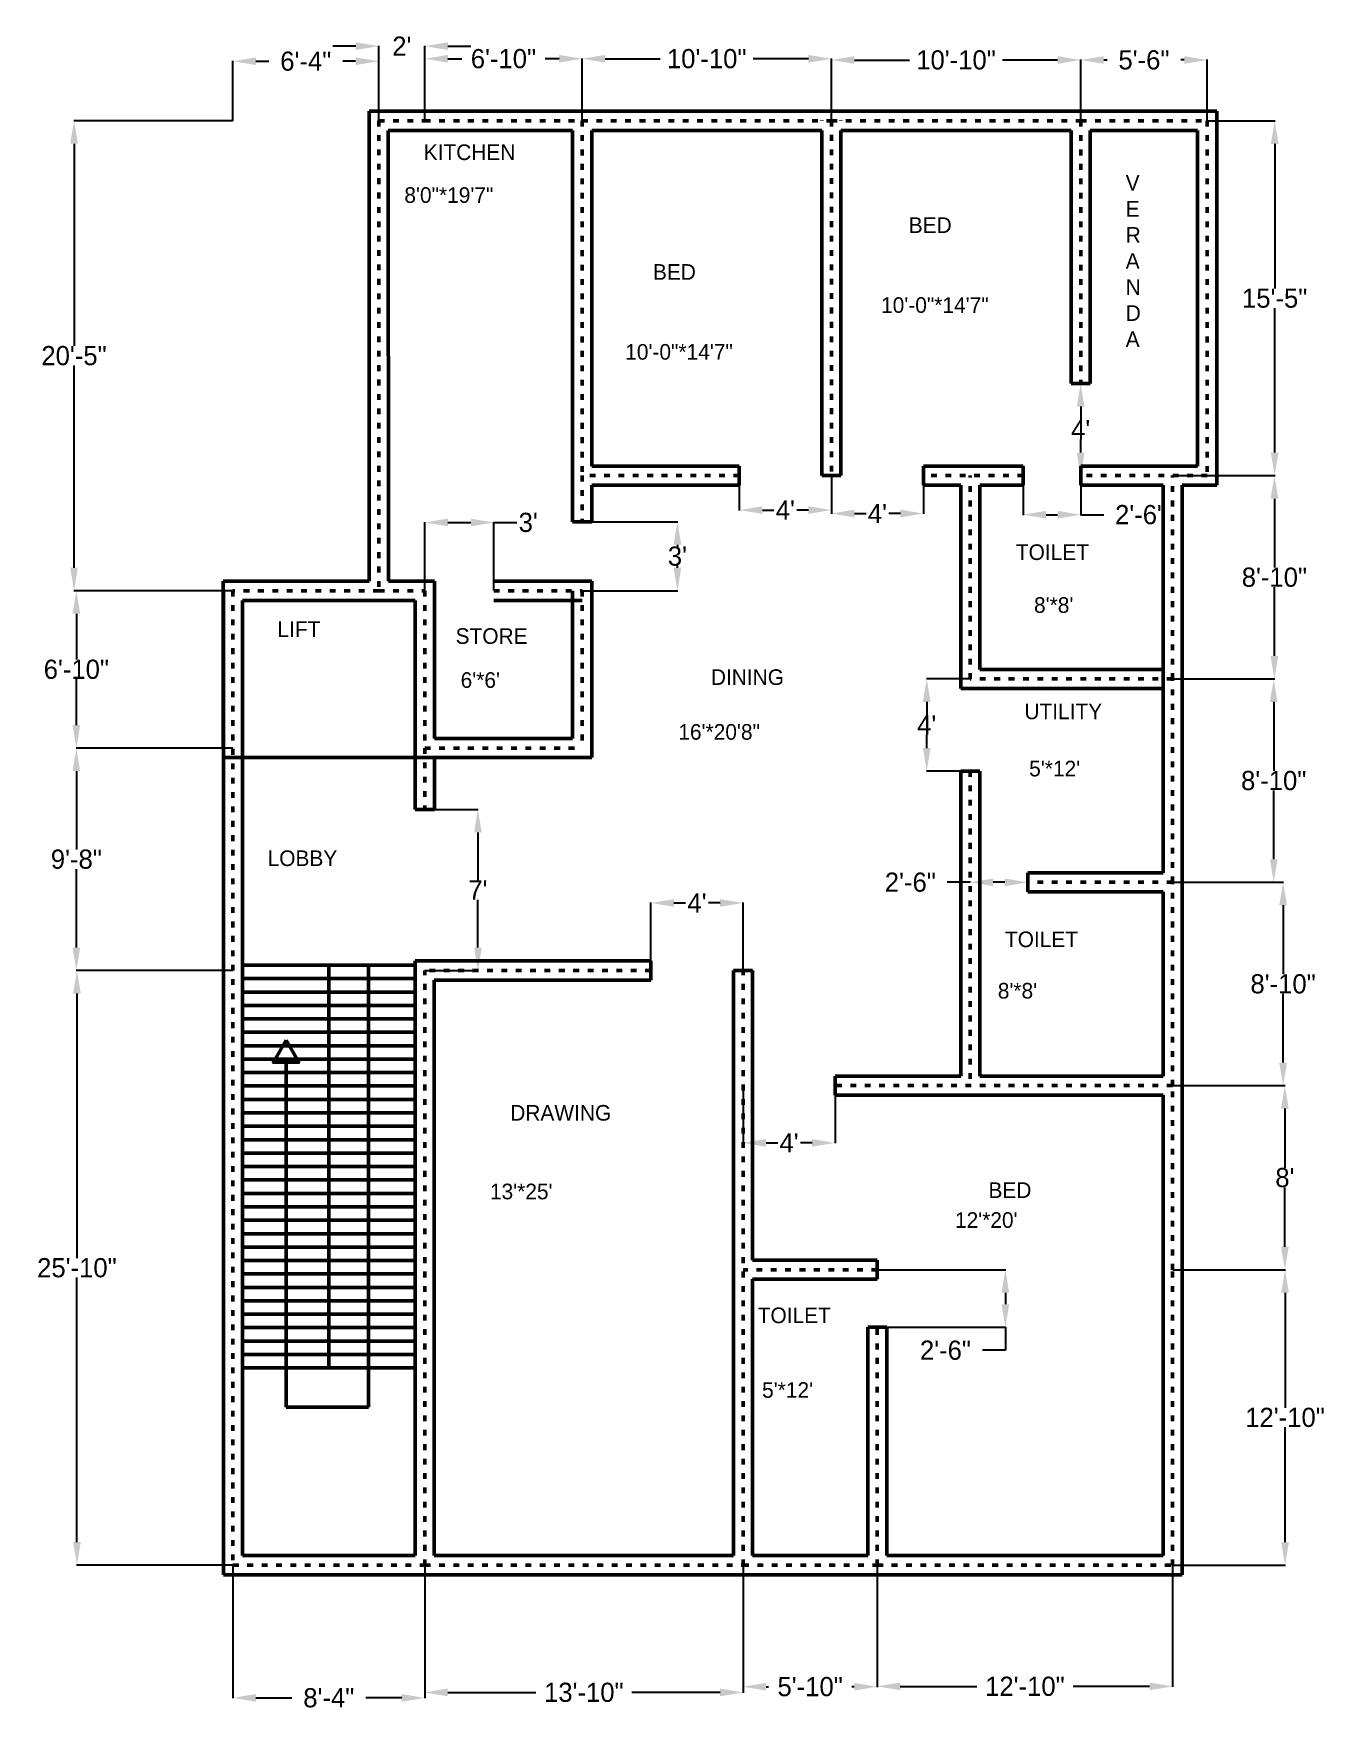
# Model space of a CAD drawing. Header units: inches. Extents: x 372 to 1047, y 53 to 928.
import ezdxf

# ---------------------------------------------------------------- set-up
doc = ezdxf.new("R2010")
doc.units = ezdxf.units.IN
doc.header["$LTSCALE"] = 0.5
doc.header["$MEASUREMENT"] = 0
doc.linetypes.add('ACAD_ISO03W100', pattern=[30, 12, -18])
doc.dimstyles.get("Standard").update_dxf_attribs({"dimtxt": 10, "dimasz": 12, "dimexe": 0.18, "dimexo": 0.0625, "dimgap": 0.09, "dimtad": 0, "dimtih": 1, "dimtoh": 1, "dimdec": 0, "dimzin": 0, "dimdsep": 46, "dimlunit": 3, "dimtxsty": 'Standard', "dimcen": 0.09, "dimadec": 0, "dimazin": 0, "dimtfac": 1, "dimtdec": 0, "dimtofl": 0, "dimtmove": 0, "dimatfit": 3, "dimfxl": 1, "dimtolj": 1, "dimtzin": 0, "dimarcsym": 0})

# ---------------------------------------------------------------- blocks, each defined once
blk = doc.blocks.new('*D26')
at = {"color": 0, "linetype": 'Continuous', "lineweight": -2, "ltscale": 0.5}
for p, q in [((475.62, 882.1), (475.62, 913.29)), ((487.62, 913.11), (494.37, 913.11)), ((539.62, 913.11), (532.88, 913.11)), ((551.62, 882.1), (551.62, 913.29))]:
    blk.add_line(p, q, dxfattribs=at)
at = {"color": 0, "linetype": 'Continuous', "lineweight": 50, "ltscale": 0.5}
for points in [[(487.62, 915.11), (487.62, 911.11), (475.62, 913.11)], [(539.62, 915.11), (539.62, 911.11), (551.62, 913.11)]]:
    blk.add_solid(points, dxfattribs=at)
at = {"layer": 'Defpoints', "color": 0, "linetype": 'Continuous', "lineweight": 50, "ltscale": 0.5}
for p in [(551.62, 913.11), (475.62, 882.04), (551.62, 882.04)]:
    blk.add_point(p, dxfattribs=at)
at = {"color": 0, "linetype": 'Continuous', "lineweight": 50, "ltscale": 0.5, "insert": (513.62, 913.11), "char_height": 10, "attachment_point": 5}
blk.add_mtext('\\A1;6\'-4"', dxfattribs=at)
blk = doc.blocks.new('*D28')
at = {"color": 0, "linetype": 'Continuous', "lineweight": -2, "ltscale": 0.5}
for p, q in [((539.69, 920.99), (527.69, 920.99)), ((551.69, 882.1), (551.69, 921.17)), ((575.69, 882.1), (575.69, 921.17)), ((587.69, 920.99), (599.69, 920.99))]:
    blk.add_line(p, q, dxfattribs=at)
at = {"color": 0, "linetype": 'Continuous', "lineweight": 50, "ltscale": 0.5}
for points in [[(539.69, 922.99), (539.69, 918.99), (551.69, 920.99)], [(587.69, 922.99), (587.69, 918.99), (575.69, 920.99)]]:
    blk.add_solid(points, dxfattribs=at)
at = {"layer": 'Defpoints', "color": 0, "linetype": 'Continuous', "lineweight": 50, "ltscale": 0.5}
for p in [(575.69, 920.99), (551.69, 882.04), (575.69, 882.04)]:
    blk.add_point(p, dxfattribs=at)
at = {"color": 0, "linetype": 'Continuous', "lineweight": 50, "ltscale": 0.5, "insert": (563.69, 920.99), "char_height": 10, "attachment_point": 5}
blk.add_mtext("\\A1;2'", dxfattribs=at)
blk = doc.blocks.new('*D29')
at = {"color": 0, "linetype": 'Continuous', "lineweight": -2, "ltscale": 0.5}
for p, q in [((575.69, 882.16), (575.69, 914.58)), ((587.69, 914.4), (594.93, 914.4)), ((645.69, 914.4), (638.44, 914.4)), ((657.69, 882.1), (657.69, 914.58))]:
    blk.add_line(p, q, dxfattribs=at)
at = {"color": 0, "linetype": 'Continuous', "lineweight": 50, "ltscale": 0.5}
for points in [[(587.69, 916.4), (587.69, 912.4), (575.69, 914.4)], [(645.69, 916.4), (645.69, 912.4), (657.69, 914.4)]]:
    blk.add_solid(points, dxfattribs=at)
at = {"layer": 'Defpoints', "color": 0, "linetype": 'Continuous', "lineweight": 50, "ltscale": 0.5}
for p in [(657.69, 914.4), (575.69, 882.1), (657.69, 882.04)]:
    blk.add_point(p, dxfattribs=at)
at = {"color": 0, "linetype": 'Continuous', "lineweight": 50, "ltscale": 0.5, "insert": (616.69, 914.4), "char_height": 10, "attachment_point": 5}
blk.add_mtext('\\A1;6\'-10"', dxfattribs=at)
blk = doc.blocks.new('*D30')
at = {"color": 0, "linetype": 'Continuous', "lineweight": -2, "ltscale": 0.5}
for p, q in [((657.69, 882.16), (657.69, 914.58)), ((669.69, 914.4), (698.43, 914.4)), ((775.69, 914.4), (746.94, 914.4)), ((787.69, 882.23), (787.69, 914.58))]:
    blk.add_line(p, q, dxfattribs=at)
at = {"color": 0, "linetype": 'Continuous', "lineweight": 50, "ltscale": 0.5}
for points in [[(669.69, 916.4), (669.69, 912.4), (657.69, 914.4)], [(775.69, 916.4), (775.69, 912.4), (787.69, 914.4)]]:
    blk.add_solid(points, dxfattribs=at)
at = {"layer": 'Defpoints', "color": 0, "linetype": 'Continuous', "lineweight": 50, "ltscale": 0.5}
for p in [(787.69, 914.4), (657.69, 882.1), (787.69, 882.16)]:
    blk.add_point(p, dxfattribs=at)
at = {"color": 0, "linetype": 'Continuous', "lineweight": 50, "ltscale": 0.5, "insert": (722.69, 914.4), "char_height": 10, "attachment_point": 5}
blk.add_mtext('\\A1;10\'-10"', dxfattribs=at)
blk = doc.blocks.new('*D31')
at = {"color": 0, "linetype": 'Continuous', "lineweight": -2, "ltscale": 0.5}
for p, q in [((787.69, 882.1), (787.69, 913.92)), ((799.69, 913.74), (828.43, 913.74)), ((905.69, 913.74), (876.94, 913.74)), ((917.69, 882.1), (917.69, 913.92))]:
    blk.add_line(p, q, dxfattribs=at)
at = {"color": 0, "linetype": 'Continuous', "lineweight": 50, "ltscale": 0.5}
for points in [[(799.69, 915.74), (799.69, 911.74), (787.69, 913.74)], [(905.69, 915.74), (905.69, 911.74), (917.69, 913.74)]]:
    blk.add_solid(points, dxfattribs=at)
at = {"layer": 'Defpoints', "color": 0, "linetype": 'Continuous', "lineweight": 50, "ltscale": 0.5}
for p in [(917.69, 913.74), (787.69, 882.04), (917.69, 882.04)]:
    blk.add_point(p, dxfattribs=at)
at = {"color": 0, "linetype": 'Continuous', "lineweight": 50, "ltscale": 0.5, "insert": (852.69, 913.74), "char_height": 10, "attachment_point": 5}
blk.add_mtext('\\A1;10\'-10"', dxfattribs=at)
blk = doc.blocks.new('*D34')
at = {"color": 0, "linetype": 'Continuous', "lineweight": -2, "ltscale": 0.5}
for p, q in [((475.56, 882.1), (392.59, 882.1)), ((392.77, 870.1), (392.77, 764.66)), ((392.77, 649.04), (392.77, 754.48)), ((475.56, 637.04), (392.59, 637.04))]:
    blk.add_line(p, q, dxfattribs=at)
at = {"color": 0, "linetype": 'Continuous', "lineweight": 50, "ltscale": 0.5}
for points in [[(390.77, 870.1), (394.77, 870.1), (392.77, 882.1)], [(390.77, 649.04), (394.77, 649.04), (392.77, 637.04)]]:
    blk.add_solid(points, dxfattribs=at)
at = {"layer": 'Defpoints', "color": 0, "linetype": 'Continuous', "lineweight": 50, "ltscale": 0.5}
for p in [(392.77, 882.1), (475.62, 882.1), (475.62, 637.04)]:
    blk.add_point(p, dxfattribs=at)
at = {"color": 0, "linetype": 'Continuous', "lineweight": 50, "ltscale": 0.5, "insert": (392.77, 759.57), "char_height": 10, "attachment_point": 5}
blk.add_mtext('\\A1;20\'-5"', dxfattribs=at)
blk = doc.blocks.new('*D36')
at = {"color": 0, "linetype": 'Continuous', "lineweight": -2, "ltscale": 0.5}
for p, q in [((475.56, 637.04), (393.8, 637.04)), ((393.98, 625.04), (393.98, 601.13)), ((393.98, 567.04), (393.98, 590.95)), ((475.5, 555.04), (393.8, 555.04))]:
    blk.add_line(p, q, dxfattribs=at)
at = {"color": 0, "linetype": 'Continuous', "lineweight": 50, "ltscale": 0.5}
for points in [[(391.98, 625.04), (395.98, 625.04), (393.98, 637.04)], [(391.98, 567.04), (395.98, 567.04), (393.98, 555.04)]]:
    blk.add_solid(points, dxfattribs=at)
at = {"layer": 'Defpoints', "color": 0, "linetype": 'Continuous', "lineweight": 50, "ltscale": 0.5}
for p in [(475.62, 637.04), (393.98, 555.04), (475.56, 555.04)]:
    blk.add_point(p, dxfattribs=at)
at = {"color": 0, "linetype": 'Continuous', "lineweight": 50, "ltscale": 0.5, "insert": (393.98, 596.04), "char_height": 10, "attachment_point": 5}
blk.add_mtext('\\A1;6\'-10"', dxfattribs=at)
blk = doc.blocks.new('*D37')
at = {"color": 0, "linetype": 'Continuous', "lineweight": -2, "ltscale": 0.5}
for p, q in [((475.44, 555.04), (393.8, 555.04)), ((393.98, 543.04), (393.98, 502.13)), ((393.98, 451.04), (393.98, 491.95)), ((475.56, 439.04), (393.8, 439.04))]:
    blk.add_line(p, q, dxfattribs=at)
at = {"color": 0, "linetype": 'Continuous', "lineweight": 50, "ltscale": 0.5}
for points in [[(391.98, 543.04), (395.98, 543.04), (393.98, 555.04)], [(391.98, 451.04), (395.98, 451.04), (393.98, 439.04)]]:
    blk.add_solid(points, dxfattribs=at)
at = {"layer": 'Defpoints', "color": 0, "linetype": 'Continuous', "lineweight": 50, "ltscale": 0.5}
for p in [(475.5, 555.04), (393.98, 439.04), (475.62, 439.04)]:
    blk.add_point(p, dxfattribs=at)
at = {"color": 0, "linetype": 'Continuous', "lineweight": 50, "ltscale": 0.5, "insert": (393.98, 497.04), "char_height": 10, "attachment_point": 5}
blk.add_mtext('\\A1;9\'-8"', dxfattribs=at)
blk = doc.blocks.new('*D38')
at = {"color": 0, "linetype": 'Continuous', "lineweight": -2, "ltscale": 0.5}
for p, q in [((475.56, 439.04), (394.1, 439.04)), ((394.28, 427.04), (394.28, 289.13)), ((394.28, 141.04), (394.28, 278.95)), ((475.56, 129.04), (394.1, 129.04))]:
    blk.add_line(p, q, dxfattribs=at)
at = {"color": 0, "linetype": 'Continuous', "lineweight": 50, "ltscale": 0.5}
for points in [[(392.28, 427.04), (396.28, 427.04), (394.28, 439.04)], [(392.28, 141.04), (396.28, 141.04), (394.28, 129.04)]]:
    blk.add_solid(points, dxfattribs=at)
at = {"layer": 'Defpoints', "color": 0, "linetype": 'Continuous', "lineweight": 50, "ltscale": 0.5}
for p in [(475.62, 439.04), (394.28, 129.04), (475.62, 129.04)]:
    blk.add_point(p, dxfattribs=at)
at = {"color": 0, "linetype": 'Continuous', "lineweight": 50, "ltscale": 0.5, "insert": (394.28, 284.04), "char_height": 10, "attachment_point": 5}
blk.add_mtext('\\A1;25\'-10"', dxfattribs=at)
blk = doc.blocks.new('*D40')
at = {"color": 0, "linetype": 'Continuous', "lineweight": -2, "ltscale": 0.5}
for p, q in [((475.62, 128.98), (475.62, 59.65)), ((575.62, 128.98), (575.62, 59.65)), ((487.62, 59.83), (506.37, 59.83)), ((563.62, 59.83), (544.88, 59.83))]:
    blk.add_line(p, q, dxfattribs=at)
at = {"color": 0, "linetype": 'Continuous', "lineweight": 50, "ltscale": 0.5}
for points in [[(487.62, 61.83), (487.62, 57.83), (475.62, 59.83)], [(563.62, 61.83), (563.62, 57.83), (575.62, 59.83)]]:
    blk.add_solid(points, dxfattribs=at)
at = {"layer": 'Defpoints', "color": 0, "linetype": 'Continuous', "lineweight": 50, "ltscale": 0.5}
for p in [(475.62, 129.04), (575.62, 129.04), (575.62, 59.83)]:
    blk.add_point(p, dxfattribs=at)
at = {"color": 0, "linetype": 'Continuous', "lineweight": 50, "ltscale": 0.5, "insert": (525.62, 59.83), "char_height": 10, "attachment_point": 5}
blk.add_mtext('\\A1;8\'-4"', dxfattribs=at)
blk = doc.blocks.new('*D41')
at = {"color": 0, "linetype": 'Continuous', "lineweight": -2, "ltscale": 0.5}
for p, q in [((575.62, 128.98), (575.62, 62.48)), ((741.62, 128.98), (741.62, 62.48)), ((587.62, 62.66), (633.53, 62.66)), ((729.62, 62.66), (683.71, 62.66))]:
    blk.add_line(p, q, dxfattribs=at)
at = {"color": 0, "linetype": 'Continuous', "lineweight": 50, "ltscale": 0.5}
for points in [[(587.62, 64.66), (587.62, 60.66), (575.62, 62.66)], [(729.62, 64.66), (729.62, 60.66), (741.62, 62.66)]]:
    blk.add_solid(points, dxfattribs=at)
at = {"layer": 'Defpoints', "color": 0, "linetype": 'Continuous', "lineweight": 50, "ltscale": 0.5}
for p in [(575.62, 129.04), (741.62, 129.04), (741.62, 62.66)]:
    blk.add_point(p, dxfattribs=at)
at = {"color": 0, "linetype": 'Continuous', "lineweight": 50, "ltscale": 0.5, "insert": (658.62, 62.66), "char_height": 10, "attachment_point": 5}
blk.add_mtext('\\A1;13\'-10"', dxfattribs=at)
blk = doc.blocks.new('*D43')
at = {"color": 0, "linetype": 'Continuous', "lineweight": -2, "ltscale": 0.5}
for p, q in [((811.62, 128.91), (811.62, 65.63)), ((965.62, 128.98), (965.62, 65.63)), ((823.62, 65.81), (863.53, 65.81)), ((953.62, 65.81), (913.71, 65.81))]:
    blk.add_line(p, q, dxfattribs=at)
at = {"color": 0, "linetype": 'Continuous', "lineweight": 50, "ltscale": 0.5}
for points in [[(823.62, 67.81), (823.62, 63.81), (811.62, 65.81)], [(953.62, 67.81), (953.62, 63.81), (965.62, 65.81)]]:
    blk.add_solid(points, dxfattribs=at)
at = {"layer": 'Defpoints', "color": 0, "linetype": 'Continuous', "lineweight": 50, "ltscale": 0.5}
for p in [(811.62, 128.98), (965.62, 129.04), (965.62, 65.81)]:
    blk.add_point(p, dxfattribs=at)
at = {"color": 0, "linetype": 'Continuous', "lineweight": 50, "ltscale": 0.5, "insert": (888.62, 65.81), "char_height": 10, "attachment_point": 5}
blk.add_mtext('\\A1;12\'-10"', dxfattribs=at)
blk = doc.blocks.new('*D44')
at = {"color": 0, "linetype": 'Continuous', "lineweight": -2, "ltscale": 0.5}
for p, q in [((741.62, 128.91), (741.62, 65.45)), ((811.62, 128.85), (811.62, 65.45)), ((753.62, 65.63), (754.87, 65.63)), ((799.62, 65.63), (798.38, 65.63))]:
    blk.add_line(p, q, dxfattribs=at)
at = {"color": 0, "linetype": 'Continuous', "lineweight": 50, "ltscale": 0.5}
for points in [[(753.62, 67.63), (753.62, 63.63), (741.62, 65.63)], [(799.62, 67.63), (799.62, 63.63), (811.62, 65.63)]]:
    blk.add_solid(points, dxfattribs=at)
at = {"layer": 'Defpoints', "color": 0, "linetype": 'Continuous', "lineweight": 50, "ltscale": 0.5}
for p in [(741.62, 128.98), (811.62, 128.91), (811.62, 65.63)]:
    blk.add_point(p, dxfattribs=at)
at = {"color": 0, "linetype": 'Continuous', "lineweight": 50, "ltscale": 0.5, "insert": (776.62, 65.63), "char_height": 10, "attachment_point": 5}
blk.add_mtext('\\A1;5\'-10"', dxfattribs=at)
blk = doc.blocks.new('*D51')
at = {"color": 0, "linetype": 'Continuous', "lineweight": -2, "ltscale": 0.5}
for p, q in [((741.62, 378.98), (741.62, 349)), ((789.62, 378.98), (789.62, 349)), ((753.62, 349.18), (759.7, 349.18)), ((777.62, 349.18), (771.55, 349.18))]:
    blk.add_line(p, q, dxfattribs=at)
at = {"color": 0, "linetype": 'Continuous', "lineweight": 50, "ltscale": 0.5}
for points in [[(753.62, 351.18), (753.62, 347.18), (741.62, 349.18)], [(777.62, 351.18), (777.62, 347.18), (789.62, 349.18)]]:
    blk.add_solid(points, dxfattribs=at)
at = {"layer": 'Defpoints', "color": 0, "linetype": 'Continuous', "lineweight": 50, "ltscale": 0.5}
for p in [(741.62, 379.04), (789.62, 379.04), (741.62, 349.18)]:
    blk.add_point(p, dxfattribs=at)
at = {"color": 0, "linetype": 'Continuous', "lineweight": 50, "ltscale": 0.5, "insert": (765.62, 349.18), "char_height": 10, "attachment_point": 5}
blk.add_mtext("\\A1;4'", dxfattribs=at)
blk = doc.blocks.new('*D53')
at = {"color": 0, "linetype": 'Continuous', "lineweight": -2, "ltscale": 0.5}
for p, q in [((693.62, 439.1), (693.62, 474.45)), ((705.62, 474.27), (711.7, 474.27)), ((729.62, 474.27), (723.55, 474.27)), ((741.62, 439.1), (741.62, 474.45))]:
    blk.add_line(p, q, dxfattribs=at)
at = {"color": 0, "linetype": 'Continuous', "lineweight": 50, "ltscale": 0.5}
for points in [[(705.62, 476.27), (705.62, 472.27), (693.62, 474.27)], [(729.62, 476.27), (729.62, 472.27), (741.62, 474.27)]]:
    blk.add_solid(points, dxfattribs=at)
at = {"layer": 'Defpoints', "color": 0, "linetype": 'Continuous', "lineweight": 50, "ltscale": 0.5}
for p in [(741.62, 474.27), (693.62, 439.04), (741.62, 439.04)]:
    blk.add_point(p, dxfattribs=at)
at = {"color": 0, "linetype": 'Continuous', "lineweight": 50, "ltscale": 0.5, "insert": (717.62, 474.27), "char_height": 10, "attachment_point": 5}
blk.add_mtext("\\A1;4'", dxfattribs=at)
blk = doc.blocks.new('*D54')
at = {"color": 0, "linetype": 'Continuous', "lineweight": -2, "ltscale": 0.5}
for p, q in [((657.75, 673.04), (707.58, 673.04)), ((707.4, 661.04), (707.4, 660.13)), ((707.4, 649.04), (707.4, 649.95)), ((657.75, 637.04), (707.58, 637.04))]:
    blk.add_line(p, q, dxfattribs=at)
at = {"color": 0, "linetype": 'Continuous', "lineweight": 50, "ltscale": 0.5}
for points in [[(705.4, 661.04), (709.4, 661.04), (707.4, 673.04)], [(705.4, 649.04), (709.4, 649.04), (707.4, 637.04)]]:
    blk.add_solid(points, dxfattribs=at)
at = {"layer": 'Defpoints', "color": 0, "linetype": 'Continuous', "lineweight": 50, "ltscale": 0.5}
for p in [(657.69, 673.04), (657.69, 637.04), (707.4, 637.04)]:
    blk.add_point(p, dxfattribs=at)
at = {"color": 0, "linetype": 'Continuous', "lineweight": 50, "ltscale": 0.5, "insert": (707.4, 655.04), "char_height": 10, "attachment_point": 5}
blk.add_mtext("\\A1;3'", dxfattribs=at)
blk = doc.blocks.new('*D55')
at = {"color": 0, "linetype": 'Continuous', "lineweight": -2, "ltscale": 0.5}
for p, q in [((575.69, 637.1), (575.69, 672.81)), ((587.69, 672.63), (599.69, 672.63)), ((611.69, 637.1), (611.69, 672.81)), ((611.69, 672.63), (623.69, 672.63))]:
    blk.add_line(p, q, dxfattribs=at)
at = {"color": 0, "linetype": 'Continuous', "lineweight": 50, "ltscale": 0.5}
for points in [[(587.69, 674.63), (587.69, 670.63), (575.69, 672.63)], [(599.69, 674.63), (599.69, 670.63), (611.69, 672.63)]]:
    blk.add_solid(points, dxfattribs=at)
at = {"layer": 'Defpoints', "color": 0, "linetype": 'Continuous', "lineweight": 50, "ltscale": 0.5}
for p in [(611.69, 672.63), (575.69, 637.04), (611.69, 637.04)]:
    blk.add_point(p, dxfattribs=at)
at = {"color": 0, "linetype": 'Continuous', "lineweight": 50, "ltscale": 0.5, "insert": (629.61, 672.63), "char_height": 10, "attachment_point": 5}
blk.add_mtext("\\A1;3'", dxfattribs=at)
blk = doc.blocks.new('*D57')
at = {"color": 0, "linetype": 'Continuous', "lineweight": -2, "ltscale": 0.5}
for p, q in [((739.69, 696.98), (739.69, 678.94)), ((787.69, 696.98), (787.69, 678.94)), ((751.69, 679.12), (757.76, 679.12)), ((775.69, 679.12), (769.61, 679.12))]:
    blk.add_line(p, q, dxfattribs=at)
at = {"color": 0, "linetype": 'Continuous', "lineweight": 50, "ltscale": 0.5}
for points in [[(751.69, 681.12), (751.69, 677.12), (739.69, 679.12)], [(775.69, 681.12), (775.69, 677.12), (787.69, 679.12)]]:
    blk.add_solid(points, dxfattribs=at)
at = {"layer": 'Defpoints', "color": 0, "linetype": 'Continuous', "lineweight": 50, "ltscale": 0.5}
for p in [(739.69, 697.04), (787.69, 697.04), (787.69, 679.12)]:
    blk.add_point(p, dxfattribs=at)
at = {"color": 0, "linetype": 'Continuous', "lineweight": 50, "ltscale": 0.5, "insert": (763.69, 679.12), "char_height": 10, "attachment_point": 5}
blk.add_mtext("\\A1;4'", dxfattribs=at)
blk = doc.blocks.new('*D59')
at = {"color": 0, "linetype": 'Continuous', "lineweight": -2, "ltscale": 0.5}
for p, q in [((887.69, 696.98), (887.69, 676.5)), ((917.69, 696.98), (917.69, 676.5)), ((899.69, 676.68), (905.69, 676.68)), ((917.69, 676.68), (929.69, 676.68))]:
    blk.add_line(p, q, dxfattribs=at)
at = {"color": 0, "linetype": 'Continuous', "lineweight": 50, "ltscale": 0.5}
for points in [[(899.69, 678.68), (899.69, 674.68), (887.69, 676.68)], [(905.69, 678.68), (905.69, 674.68), (917.69, 676.68)]]:
    blk.add_solid(points, dxfattribs=at)
at = {"layer": 'Defpoints', "color": 0, "linetype": 'Continuous', "lineweight": 50, "ltscale": 0.5}
for p in [(887.69, 697.04), (917.69, 697.04), (917.69, 676.68)]:
    blk.add_point(p, dxfattribs=at)
at = {"color": 0, "linetype": 'Continuous', "lineweight": 50, "ltscale": 0.5, "insert": (948.94, 676.68), "char_height": 10, "attachment_point": 5}
blk.add_mtext('\\A1;2\'-6"', dxfattribs=at)
blk = doc.blocks.new('*D61')
at = {"color": 0, "linetype": 'Continuous', "lineweight": -2, "ltscale": 0.5}
for p, q in [((787.69, 696.91), (787.69, 677.1)), ((835.69, 696.98), (835.69, 677.1)), ((799.69, 677.28), (805.76, 677.28)), ((823.69, 677.28), (817.61, 677.28))]:
    blk.add_line(p, q, dxfattribs=at)
at = {"color": 0, "linetype": 'Continuous', "lineweight": 50, "ltscale": 0.5}
for points in [[(799.69, 679.28), (799.69, 675.28), (787.69, 677.28)], [(823.69, 679.28), (823.69, 675.28), (835.69, 677.28)]]:
    blk.add_solid(points, dxfattribs=at)
at = {"layer": 'Defpoints', "color": 0, "linetype": 'Continuous', "lineweight": 50, "ltscale": 0.5}
for p in [(787.69, 696.98), (835.69, 697.04), (787.69, 677.28)]:
    blk.add_point(p, dxfattribs=at)
at = {"color": 0, "linetype": 'Continuous', "lineweight": 50, "ltscale": 0.5, "insert": (811.69, 677.28), "char_height": 10, "attachment_point": 5}
blk.add_mtext("\\A1;4'", dxfattribs=at)
blk = doc.blocks.new('*D62')
at = {"color": 0, "linetype": 'Continuous', "lineweight": -2, "ltscale": 0.5}
for p, q in [((860.06, 591.04), (837.23, 591.04)), ((837.41, 579.04), (837.41, 572.13)), ((837.41, 555.04), (837.41, 561.95)), ((860.06, 543.04), (837.23, 543.04))]:
    blk.add_line(p, q, dxfattribs=at)
at = {"color": 0, "linetype": 'Continuous', "lineweight": 50, "ltscale": 0.5}
for points in [[(835.41, 579.04), (839.41, 579.04), (837.41, 591.04)], [(835.41, 555.04), (839.41, 555.04), (837.41, 543.04)]]:
    blk.add_solid(points, dxfattribs=at)
at = {"layer": 'Defpoints', "color": 0, "linetype": 'Continuous', "lineweight": 50, "ltscale": 0.5}
for p in [(860.12, 591.04), (837.41, 543.04), (860.12, 543.04)]:
    blk.add_point(p, dxfattribs=at)
at = {"color": 0, "linetype": 'Continuous', "lineweight": 50, "ltscale": 0.5, "insert": (837.41, 567.04), "char_height": 10, "attachment_point": 5}
blk.add_mtext("\\A1;4'", dxfattribs=at)
blk = doc.blocks.new('*D63')
at = {"color": 0, "linetype": 'Continuous', "lineweight": -2, "ltscale": 0.5}
for p, q in [((860.12, 485.04), (848.12, 485.04)), ((860.12, 485.1), (860.12, 485.22)), ((878.12, 485.04), (872.12, 485.04)), ((890.12, 485.1), (890.12, 485.22))]:
    blk.add_line(p, q, dxfattribs=at)
at = {"color": 0, "linetype": 'Continuous', "lineweight": 50, "ltscale": 0.5}
for points in [[(872.12, 487.04), (872.12, 483.04), (860.12, 485.04)], [(878.12, 487.04), (878.12, 483.04), (890.12, 485.04)]]:
    blk.add_solid(points, dxfattribs=at)
at = {"layer": 'Defpoints', "color": 0, "linetype": 'Continuous', "lineweight": 50, "ltscale": 0.5}
for p in [(860.12, 485.04), (860.12, 485.04), (890.12, 485.04)]:
    blk.add_point(p, dxfattribs=at)
at = {"color": 0, "linetype": 'Continuous', "lineweight": 50, "ltscale": 0.5, "insert": (828.87, 485.04), "char_height": 10, "attachment_point": 5}
blk.add_mtext('\\A1;2\'-6"', dxfattribs=at)
blk = doc.blocks.new('*D64')
at = {"color": 0, "linetype": 'Continuous', "lineweight": -2, "ltscale": 0.5}
for p, q in [((917.62, 745.04), (917.51, 745.04)), ((917.69, 733.04), (917.69, 726.13)), ((917.69, 709.04), (917.69, 715.95)), ((917.62, 697.04), (917.51, 697.04))]:
    blk.add_line(p, q, dxfattribs=at)
at = {"color": 0, "linetype": 'Continuous', "lineweight": 50, "ltscale": 0.5}
for points in [[(915.69, 733.04), (919.69, 733.04), (917.69, 745.04)], [(915.69, 709.04), (919.69, 709.04), (917.69, 697.04)]]:
    blk.add_solid(points, dxfattribs=at)
at = {"layer": 'Defpoints', "color": 0, "linetype": 'Continuous', "lineweight": 50, "ltscale": 0.5}
for p in [(917.69, 745.04), (917.69, 697.04), (917.69, 697.04)]:
    blk.add_point(p, dxfattribs=at)
at = {"color": 0, "linetype": 'Continuous', "lineweight": 50, "ltscale": 0.5, "insert": (917.69, 721.04), "char_height": 10, "attachment_point": 5}
blk.add_mtext("\\A1;4'", dxfattribs=at)
blk = doc.blocks.new('*D66')
at = {"color": 0, "linetype": 'Continuous', "lineweight": -2, "ltscale": 0.5}
for p, q in [((575.73, 523.04), (603.55, 523.04)), ((603.37, 511.04), (603.37, 486.13)), ((603.37, 451.04), (603.37, 475.95)), ((575.69, 439.04), (603.55, 439.04))]:
    blk.add_line(p, q, dxfattribs=at)
at = {"color": 0, "linetype": 'Continuous', "lineweight": 50, "ltscale": 0.5}
for points in [[(601.37, 511.04), (605.37, 511.04), (603.37, 523.04)], [(601.37, 451.04), (605.37, 451.04), (603.37, 439.04)]]:
    blk.add_solid(points, dxfattribs=at)
at = {"layer": 'Defpoints', "color": 0, "linetype": 'Continuous', "lineweight": 50, "ltscale": 0.5}
for p in [(575.67, 523.04), (575.62, 439.04), (603.37, 439.04)]:
    blk.add_point(p, dxfattribs=at)
at = {"color": 0, "linetype": 'Continuous', "lineweight": 50, "ltscale": 0.5, "insert": (603.37, 481.04), "char_height": 10, "attachment_point": 5}
blk.add_mtext("\\A1;7'", dxfattribs=at)
blk = doc.blocks.new('*D68')
at = {"color": 0, "linetype": 'Continuous', "lineweight": -2, "ltscale": 0.5}
for p, q in [((811.69, 283.04), (878.6, 283.04)), ((878.42, 271.04), (878.42, 265.04)), ((811.69, 253.04), (878.6, 253.04)), ((878.42, 253.04), (878.42, 241.04)), ((878.42, 241.04), (866.42, 241.04))]:
    blk.add_line(p, q, dxfattribs=at)
at = {"color": 0, "linetype": 'Continuous', "lineweight": 50, "ltscale": 0.5}
for points in [[(876.42, 271.04), (880.42, 271.04), (878.42, 283.04)], [(876.42, 265.04), (880.42, 265.04), (878.42, 253.04)]]:
    blk.add_solid(points, dxfattribs=at)
at = {"layer": 'Defpoints', "color": 0, "linetype": 'Continuous', "lineweight": 50, "ltscale": 0.5}
for p in [(811.62, 283.04), (811.62, 253.04), (878.42, 253.04)]:
    blk.add_point(p, dxfattribs=at)
at = {"color": 0, "linetype": 'Continuous', "lineweight": 50, "ltscale": 0.5, "insert": (847.17, 241.04), "char_height": 10, "attachment_point": 5}
blk.add_mtext('\\A1;2\'-6"', dxfattribs=at)
blk = doc.blocks.new('*D70')
at = {"color": 0, "linetype": 'Continuous', "lineweight": -2, "ltscale": 0.5}
for p, q in [((983.75, 882.04), (1019.04, 882.04)), ((1018.86, 870.04), (1018.86, 794.63)), ((1018.86, 709.04), (1018.86, 784.45)), ((983.75, 697.04), (1019.04, 697.04))]:
    blk.add_line(p, q, dxfattribs=at)
at = {"color": 0, "linetype": 'Continuous', "lineweight": 50, "ltscale": 0.5}
for points in [[(1016.86, 870.04), (1020.86, 870.04), (1018.86, 882.04)], [(1016.86, 709.04), (1020.86, 709.04), (1018.86, 697.04)]]:
    blk.add_solid(points, dxfattribs=at)
at = {"layer": 'Defpoints', "color": 0, "linetype": 'Continuous', "lineweight": 50, "ltscale": 0.5}
for p in [(983.69, 882.04), (983.69, 697.04), (1018.86, 697.04)]:
    blk.add_point(p, dxfattribs=at)
at = {"color": 0, "linetype": 'Continuous', "lineweight": 50, "ltscale": 0.5, "insert": (1018.86, 789.54), "char_height": 10, "attachment_point": 5}
blk.add_mtext('\\A1;15\'-5"', dxfattribs=at)
blk = doc.blocks.new('*D71')
at = {"color": 0, "linetype": 'Continuous', "lineweight": -2, "ltscale": 0.5}
for p, q in [((965.69, 697.04), (1018.89, 697.04)), ((1018.71, 685.04), (1018.71, 649.13)), ((1018.71, 603.04), (1018.71, 638.95)), ((965.69, 591.04), (1018.89, 591.04))]:
    blk.add_line(p, q, dxfattribs=at)
at = {"color": 0, "linetype": 'Continuous', "lineweight": 50, "ltscale": 0.5}
for points in [[(1016.71, 685.04), (1020.71, 685.04), (1018.71, 697.04)], [(1016.71, 603.04), (1020.71, 603.04), (1018.71, 591.04)]]:
    blk.add_solid(points, dxfattribs=at)
at = {"layer": 'Defpoints', "color": 0, "linetype": 'Continuous', "lineweight": 50, "ltscale": 0.5}
for p in [(965.62, 697.04), (965.62, 591.04), (1018.71, 591.04)]:
    blk.add_point(p, dxfattribs=at)
at = {"color": 0, "linetype": 'Continuous', "lineweight": 50, "ltscale": 0.5, "insert": (1018.71, 644.04), "char_height": 10, "attachment_point": 5}
blk.add_mtext('\\A1;8\'-10"', dxfattribs=at)
blk = doc.blocks.new('*D72')
at = {"color": 0, "linetype": 'Continuous', "lineweight": -2, "ltscale": 0.5}
for p, q in [((965.75, 591.04), (1018.53, 591.04)), ((1018.35, 579.04), (1018.35, 543.13)), ((1018.35, 497.04), (1018.35, 532.95)), ((965.69, 485.04), (1018.53, 485.04))]:
    blk.add_line(p, q, dxfattribs=at)
at = {"color": 0, "linetype": 'Continuous', "lineweight": 50, "ltscale": 0.5}
for points in [[(1016.35, 579.04), (1020.35, 579.04), (1018.35, 591.04)], [(1016.35, 497.04), (1020.35, 497.04), (1018.35, 485.04)]]:
    blk.add_solid(points, dxfattribs=at)
at = {"layer": 'Defpoints', "color": 0, "linetype": 'Continuous', "lineweight": 50, "ltscale": 0.5}
for p in [(965.69, 591.04), (965.62, 485.04), (1018.35, 485.04)]:
    blk.add_point(p, dxfattribs=at)
at = {"color": 0, "linetype": 'Continuous', "lineweight": 50, "ltscale": 0.5, "insert": (1018.35, 538.04), "char_height": 10, "attachment_point": 5}
blk.add_mtext('\\A1;8\'-10"', dxfattribs=at)
blk = doc.blocks.new('*D74')
at = {"color": 0, "linetype": 'Continuous', "lineweight": -2, "ltscale": 0.5}
for p, q in [((965.75, 485.04), (1023.43, 485.04)), ((1023.25, 473.04), (1023.25, 437.13)), ((1023.25, 391.04), (1023.25, 426.95)), ((965.75, 379.04), (1023.43, 379.04))]:
    blk.add_line(p, q, dxfattribs=at)
at = {"color": 0, "linetype": 'Continuous', "lineweight": 50, "ltscale": 0.5}
for points in [[(1021.25, 473.04), (1025.25, 473.04), (1023.25, 485.04)], [(1021.25, 391.04), (1025.25, 391.04), (1023.25, 379.04)]]:
    blk.add_solid(points, dxfattribs=at)
at = {"layer": 'Defpoints', "color": 0, "linetype": 'Continuous', "lineweight": 50, "ltscale": 0.5}
for p in [(965.69, 485.04), (965.69, 379.04), (1023.25, 379.04)]:
    blk.add_point(p, dxfattribs=at)
at = {"color": 0, "linetype": 'Continuous', "lineweight": 50, "ltscale": 0.5, "insert": (1023.25, 432.04), "char_height": 10, "attachment_point": 5}
blk.add_mtext('\\A1;8\'-10"', dxfattribs=at)
blk = doc.blocks.new('*D75')
at = {"color": 0, "linetype": 'Continuous', "lineweight": -2, "ltscale": 0.5}
for p, q in [((965.81, 379.04), (1024.36, 379.04)), ((1024.18, 367.04), (1024.18, 336.13)), ((1024.18, 295.04), (1024.18, 325.95)), ((965.69, 283.04), (1024.36, 283.04))]:
    blk.add_line(p, q, dxfattribs=at)
at = {"color": 0, "linetype": 'Continuous', "lineweight": 50, "ltscale": 0.5}
for points in [[(1022.18, 367.04), (1026.18, 367.04), (1024.18, 379.04)], [(1022.18, 295.04), (1026.18, 295.04), (1024.18, 283.04)]]:
    blk.add_solid(points, dxfattribs=at)
at = {"layer": 'Defpoints', "color": 0, "linetype": 'Continuous', "lineweight": 50, "ltscale": 0.5}
for p in [(965.75, 379.04), (965.62, 283.04), (1024.18, 283.04)]:
    blk.add_point(p, dxfattribs=at)
at = {"color": 0, "linetype": 'Continuous', "lineweight": 50, "ltscale": 0.5, "insert": (1024.18, 331.04), "char_height": 10, "attachment_point": 5}
blk.add_mtext("\\A1;8'", dxfattribs=at)
blk = doc.blocks.new('*D76')
at = {"color": 0, "linetype": 'Continuous', "lineweight": -2, "ltscale": 0.5}
for p, q in [((965.69, 283.04), (1024.44, 283.04)), ((1024.26, 271.04), (1024.26, 211.1)), ((1024.26, 140.98), (1024.26, 200.92)), ((965.69, 128.98), (1024.44, 128.98))]:
    blk.add_line(p, q, dxfattribs=at)
at = {"color": 0, "linetype": 'Continuous', "lineweight": 50, "ltscale": 0.5}
for points in [[(1022.26, 271.04), (1026.26, 271.04), (1024.26, 283.04)], [(1022.26, 140.98), (1026.26, 140.98), (1024.26, 128.98)]]:
    blk.add_solid(points, dxfattribs=at)
at = {"layer": 'Defpoints', "color": 0, "linetype": 'Continuous', "lineweight": 50, "ltscale": 0.5}
for p in [(965.62, 283.04), (965.62, 128.98), (1024.26, 128.98)]:
    blk.add_point(p, dxfattribs=at)
at = {"color": 0, "linetype": 'Continuous', "lineweight": 50, "ltscale": 0.5, "insert": (1024.26, 206.01), "char_height": 10, "attachment_point": 5}
blk.add_mtext('\\A1;12\'-10"', dxfattribs=at)
blk = doc.blocks.new('*D79')
at = {"color": 0, "linetype": 'Continuous', "lineweight": -2, "ltscale": 0.5}
for p, q in [((917.69, 882.1), (917.69, 913.94)), ((929.69, 913.76), (931.43, 913.76)), ((971.69, 913.76), (969.94, 913.76)), ((983.69, 882.1), (983.69, 913.94))]:
    blk.add_line(p, q, dxfattribs=at)
at = {"color": 0, "linetype": 'Continuous', "lineweight": 50, "ltscale": 0.5}
for points in [[(929.69, 915.76), (929.69, 911.76), (917.69, 913.76)], [(971.69, 915.76), (971.69, 911.76), (983.69, 913.76)]]:
    blk.add_solid(points, dxfattribs=at)
at = {"layer": 'Defpoints', "color": 0, "linetype": 'Continuous', "lineweight": 50, "ltscale": 0.5}
for p in [(983.69, 913.76), (917.69, 882.04), (983.69, 882.04)]:
    blk.add_point(p, dxfattribs=at)
at = {"color": 0, "linetype": 'Continuous', "lineweight": 50, "ltscale": 0.5, "insert": (950.69, 913.76), "char_height": 10, "attachment_point": 5}
blk.add_mtext('\\A1;5\'-6"', dxfattribs=at)

msp = doc.modelspace()

# ---------------------------------------------------------------- linework, layer by layer
at = {"linetype": 'Continuous', "lineweight": 50, "ltscale": 0.5}
for p, q in [((546.62, 882.1), (546.62, 887.04)), ((551.69, 887.04), (546.62, 887.04)), ((551.69, 887.04), (575.69, 887.04)), ((575.69, 887.04), (657.69, 887.04)), ((657.69, 887.04), (787.69, 887.04)), ((787.69, 887.04), (917.69, 887.04)), ((917.69, 887.04), (983.69, 887.04)), ((983.69, 887.04), (988.69, 887.04)), ((988.69, 882.04), (988.69, 887.04)), ((546.62, 882.1), (546.68, 642.04)), ((556.62, 877.04), (575.69, 877.04)), ((556.62, 877.04), (556.68, 642.04)), ((575.69, 877.04), (652.69, 877.04)), ((652.69, 877.04), (652.69, 697.04)), ((662.69, 877.04), (782.69, 877.04)), ((662.69, 877.04), (662.69, 702.04)), ((782.69, 882.16), (782.69, 882.04)), ((782.69, 877.04), (782.69, 697.04)), ((792.69, 882.16), (792.69, 882.04)), ((792.69, 877.04), (912.69, 877.04)), ((792.69, 877.04), (792.69, 697.04)), ((912.69, 877.04), (912.69, 745.04)), ((922.69, 877.04), (978.69, 877.04)), ((922.69, 877.04), (922.69, 745.04)), ((978.69, 877.04), (978.69, 702.04)), ((988.69, 882.04), (988.69, 697.04)), ((912.69, 745.04), (922.69, 745.04)), ((739.69, 702.04), (662.69, 702.04)), ((739.69, 702.04), (739.69, 692.04)), ((887.69, 702.04), (835.69, 702.04)), ((835.69, 702.04), (835.69, 692.04)), ((887.69, 702.04), (887.69, 692.04)), ((978.69, 702.04), (917.69, 702.04)), ((917.69, 702.04), (917.69, 692.04)), ((652.69, 697.04), (652.69, 673.04)), ((739.69, 692.04), (662.69, 692.04)), ((662.69, 692.04), (662.69, 673.04)), ((782.69, 697.04), (792.69, 697.04)), ((855.12, 692.04), (835.69, 692.04)), ((855.12, 591.04), (855.12, 692.04)), ((887.69, 692.04), (865.12, 692.04)), ((865.12, 596.04), (865.12, 692.04)), ((960.62, 692.04), (917.69, 692.04)), ((960.62, 591.04), (960.62, 692.04)), ((983.69, 692.04), (970.62, 692.04)), ((970.62, 591.04), (970.62, 692.04)), ((983.69, 692.04), (988.69, 692.04)), ((988.69, 697.04), (988.69, 692.04)), ((652.69, 673.04), (662.69, 673.04)), ((470.56, 637.04), (470.56, 642.04)), ((475.62, 642.04), (470.56, 642.04)), ((546.68, 642.04), (475.62, 642.04)), ((551.69, 642.04), (551.68, 642.04)), ((556.68, 642.04), (575.69, 642.04)), ((575.69, 642.04), (580.69, 642.04)), ((580.69, 637.04), (580.69, 642.04)), ((611.69, 642.04), (657.69, 642.04)), ((657.69, 642.04), (662.69, 642.04)), ((662.69, 637.04), (662.69, 642.04)), ((470.56, 637.04), (470.56, 555.04)), ((470.62, 637.04), (470.62, 129.04)), ((551.69, 632.04), (480.56, 632.04)), ((480.56, 632.04), (480.56, 555.04)), ((480.62, 632.04), (480.62, 444.04)), ((546.69, 637.04), (546.69, 637.04)), ((551.69, 632.04), (570.69, 632.04)), ((570.69, 632.04), (570.69, 555.04)), ((580.69, 637.04), (580.69, 560.04)), ((611.69, 632.04), (657.69, 632.04)), ((652.69, 637.04), (652.69, 560.04)), ((662.69, 637.04), (662.69, 555.04)), ((960.62, 596.04), (865.12, 596.04)), ((855.12, 591.04), (855.12, 586.04)), ((860.12, 586.04), (855.12, 586.04)), ((960.62, 586.04), (860.12, 586.04)), ((960.62, 490.04), (960.62, 591.04)), ((970.62, 485.04), (970.62, 591.04)), ((580.69, 560.04), (652.69, 560.04)), ((570.69, 555.04), (570.67, 523.04)), ((662.69, 555.04), (662.69, 550.04)), ((580.68, 550.04), (470.62, 550.04)), ((580.68, 550.04), (580.67, 523.04)), ((580.68, 550.04), (657.69, 550.04)), ((657.69, 550.04), (662.69, 550.04)), ((855.12, 543.04), (855.12, 384.04)), ((855.12, 543.04), (865.12, 543.04)), ((865.12, 543.04), (865.12, 384.04)), ((570.67, 523.04), (580.67, 523.04)), ((960.62, 490.04), (890.12, 490.04)), ((890.12, 490.04), (890.12, 480.04)), ((970.62, 379.04), (970.62, 485.04)), ((960.62, 480.04), (890.12, 480.04)), ((960.62, 384.04), (960.62, 480.04)), ((480.62, 444.04), (480.62, 434.04)), ((570.62, 434.04), (570.62, 444.04)), ((575.69, 444.04), (570.62, 444.04)), ((693.62, 444.04), (575.69, 444.04)), ((693.62, 444.04), (693.62, 434.04)), ((736.62, 134.04), (736.62, 439.04)), ((736.62, 439.04), (746.62, 439.04)), ((746.62, 288.04), (746.62, 439.04)), ((480.62, 434.04), (480.62, 134.04)), ((570.62, 134.04), (570.62, 434.04)), ((580.62, 134.04), (580.62, 434.04)), ((693.62, 434.04), (580.62, 434.04)), ((855.12, 384.04), (789.62, 384.04)), ((789.62, 384.04), (789.62, 374.04)), ((960.62, 384.04), (865.12, 384.04)), ((970.62, 283.04), (970.62, 379.04)), ((960.62, 374.04), (789.62, 374.04)), ((960.62, 283.04), (960.62, 374.04)), ((811.62, 288.04), (746.62, 288.04)), ((811.62, 288.04), (811.62, 278.04)), ((960.62, 134.04), (960.62, 283.04)), ((970.62, 129.04), (970.62, 283.04)), ((746.62, 134.04), (746.62, 278.04)), ((811.62, 278.04), (746.62, 278.04)), ((806.62, 134.04), (806.62, 253.04)), ((806.62, 253.04), (816.62, 253.04)), ((816.62, 134.04), (816.62, 253.04)), ((480.62, 134.04), (570.62, 134.04)), ((575.62, 134.04), (575.62, 134.04)), ((580.62, 134.04), (736.62, 134.04)), ((746.62, 134.04), (806.62, 134.04)), ((816.62, 134.04), (960.62, 134.04)), ((470.62, 129.04), (470.62, 124.04)), ((475.62, 124.04), (470.62, 124.04)), ((475.62, 124.04), (575.62, 124.04)), ((575.62, 124.04), (741.62, 124.04)), ((741.62, 124.04), (811.62, 124.04)), ((811.62, 124.04), (965.62, 124.04)), ((965.62, 124.04), (970.62, 124.04)), ((970.62, 129.04), (970.62, 124.04))]:
    msp.add_line(p, q, dxfattribs=at)
at = {"color": 2, "linetype": 'ACAD_ISO03W100', "lineweight": 50, "ltscale": 0.5}
for p, q in [((551.62, 882.1), (551.69, 637.04)), ((551.69, 882.04), (575.69, 882.04)), ((575.69, 882.04), (657.69, 882.04)), ((657.69, 882.04), (787.69, 882.04)), ((657.69, 882.04), (657.69, 697.04)), ((787.69, 882.16), (787.69, 697.04)), ((787.69, 882.04), (917.69, 882.04)), ((917.69, 882.04), (983.69, 882.04)), ((917.69, 882.04), (917.69, 745.04)), ((983.69, 882.04), (983.69, 697.04)), ((657.69, 697.04), (657.69, 673.04)), ((739.69, 697.04), (657.69, 697.04)), ((887.69, 697.04), (835.69, 697.04)), ((860.12, 591.04), (860.12, 697.04)), ((983.69, 697.04), (917.69, 697.04)), ((965.62, 591.04), (965.62, 697.04)), ((475.56, 637.04), (475.56, 555.04)), ((551.69, 637.04), (475.62, 637.04)), ((475.62, 637.04), (475.62, 129.04)), ((551.69, 637.04), (575.69, 637.04)), ((575.69, 637.04), (575.69, 555.04)), ((611.69, 637.04), (657.69, 637.04)), ((657.69, 637.04), (657.69, 555.04)), ((965.62, 591.04), (860.12, 591.04)), ((965.62, 485.04), (965.62, 591.04)), ((575.69, 555.04), (575.67, 523.04)), ((575.69, 555.04), (657.69, 555.04)), ((860.12, 543.04), (860.12, 379.04)), ((965.62, 485.04), (890.12, 485.04)), ((965.62, 379.04), (965.62, 485.04)), ((475.62, 439.04), (475.56, 439.04)), ((575.62, 129.04), (575.69, 439.04)), ((693.62, 439.04), (575.69, 439.04)), ((741.62, 129.04), (741.62, 439.04)), ((965.62, 379.04), (789.62, 379.04)), ((965.62, 283.04), (965.62, 379.04)), ((811.62, 283.04), (741.62, 283.04)), ((965.62, 129.04), (965.62, 283.04)), ((811.62, 129.04), (811.62, 253.04)), ((475.62, 129.04), (575.62, 129.04)), ((575.62, 129.04), (741.62, 129.04)), ((741.62, 129.04), (811.62, 129.04)), ((811.62, 129.04), (965.62, 129.04))]:
    msp.add_line(p, q, dxfattribs=at)
at = {"color": 2, "linetype": 'Continuous', "lineweight": 50, "ltscale": 0.5}
for p, q in [((570.62, 441.84), (480.62, 441.84)), ((525.62, 441.84), (525.62, 231.84)), ((546.28, 441.84), (546.28, 211.46)), ((570.62, 434.84), (480.62, 434.84)), ((570.62, 427.84), (480.62, 427.84)), ((570.62, 420.84), (480.62, 420.84)), ((570.62, 413.84), (480.62, 413.84)), ((570.62, 406.84), (480.62, 406.84)), ((570.62, 399.84), (480.62, 399.84)), ((570.62, 392.84), (480.62, 392.84)), ((570.62, 385.84), (480.62, 385.84)), ((503.33, 211.46), (503.33, 391.26)), ((570.62, 378.84), (480.62, 378.84)), ((570.62, 371.84), (480.62, 371.84)), ((570.62, 364.84), (480.62, 364.84)), ((570.62, 357.84), (480.62, 357.84)), ((570.62, 350.84), (480.62, 350.84)), ((570.62, 343.84), (480.62, 343.84)), ((570.62, 336.84), (480.62, 336.84)), ((570.62, 329.84), (480.62, 329.84)), ((570.62, 322.84), (480.62, 322.84)), ((570.62, 315.84), (480.62, 315.84)), ((570.62, 308.84), (480.62, 308.84)), ((570.62, 301.84), (480.62, 301.84)), ((570.62, 294.84), (480.62, 294.84)), ((570.62, 287.84), (480.62, 287.84)), ((570.62, 280.84), (480.62, 280.84)), ((570.62, 273.84), (480.62, 273.84)), ((570.62, 266.84), (480.62, 266.84)), ((570.62, 259.84), (480.62, 259.84)), ((570.62, 252.84), (480.62, 252.84)), ((570.62, 245.84), (480.62, 245.84)), ((570.62, 238.84), (480.62, 238.84)), ((570.62, 231.84), (480.62, 231.84)), ((546.28, 211.46), (503.33, 211.46))]:
    msp.add_line(p, q, dxfattribs=at)
msp.add_lwpolyline([(503.33, 402.73), (496.71, 391.26), (509.95, 391.26)], close=True, dxfattribs=at)

# ---------------------------------------------------------------- texts
for s, height, p in [('KITCHEN', 8.149, (575.11, 861.59)), ('V', 8.15, (941.16, 845.64)), ('8\'0"*19\'7"', 8.149, (565.01, 839.27)), ('E', 8.15, (941.16, 832.06)), ('BED', 8.149, (828.04, 823.58)), ('R', 8.15, (941.16, 818.48)), ('BED', 8.149, (694.62, 799.18)), ('A', 8.15, (941.16, 804.89)), ('N', 8.15, (941.16, 791.31)), ('10\'-0"*14\'7"', 8.1487, (813.6, 781.91)), ('D', 8.15, (941.16, 777.73)), ('A', 8.15, (941.16, 764.15)), ('10\'-0"*14\'7"', 8.1487, (680.18, 757.51)), ('TOILET', 8.149, (883.88, 653.08)), ("8'*8'", 8.149, (893.36, 625.52)), ('LIFT', 8.149, (498.82, 612.92)), ('STORE', 8.149, (591.74, 609.35)), ("6'*6'", 8.149, (594.37, 586.39)), ('DINING', 8.149, (724.85, 587.93)), ('UTILITY', 8.149, (888.34, 570.08)), ('16\'*20\'8"', 8.149, (707.88, 559.37)), ("5'*12'", 8.149, (890.83, 540.26)), ('LOBBY', 8.149, (493.7, 493.51)), ('TOILET', 8.149, (878.19, 451.23)), ("8'*8'", 8.149, (874.47, 424.42)), ('DRAWING', 8.149, (620.23, 360.78)), ("13'*25'", 8.149, (609.65, 319.76)), ('BED', 8.149, (869.6, 320.45)), ("12'*20'", 8.149, (852.14, 304.88)), ('TOILET', 8.149, (749.27, 255.19)), ("5'*12'", 8.149, (751.56, 216.27))]:
    msp.add_text(s, height=height, dxfattribs=at).set_placement(p)

# ---------------------------------------------------------------- dimensions: what is measured, and where the dimension line sits
at = {"color": 4, "linetype": 'Continuous', "lineweight": 50, "ltscale": 0.5}
for base, p1, p2, picture, middle in [((575.69, 920.99), (551.69, 882.04), (575.69, 882.04), '*D28', (563.69, 920.99)), ((551.62, 913.11), (475.62, 882.04), (551.62, 882.04), '*D26', (513.62, 913.11)), ((657.69, 914.4), (575.69, 882.1), (657.69, 882.04), '*D29', (616.69, 914.4)), ((787.69, 914.4), (657.69, 882.1), (787.69, 882.16), '*D30', (722.69, 914.4)), ((917.69, 913.74), (787.69, 882.04), (917.69, 882.04), '*D31', (852.69, 913.74)), ((983.69, 913.76), (917.69, 882.04), (983.69, 882.04), '*D79', (950.69, 913.76)), ((787.69, 679.12), (739.69, 697.04), (787.69, 697.04), '*D57', (763.69, 679.12)), ((787.69, 677.28), (835.69, 697.04), (787.69, 696.98), '*D61', (811.69, 677.28)), ((917.69, 676.68), (887.69, 697.04), (917.69, 697.04), '*D59', (948.94, 676.68)), ((611.69, 672.63), (575.69, 637.04), (611.69, 637.04), '*D55', (629.61, 672.63)), ((860.12, 485.04), (890.12, 485.04), (860.12, 485.04), '*D63', (828.87, 485.04)), ((741.62, 474.27), (693.62, 439.04), (741.62, 439.04), '*D53', (717.62, 474.27)), ((741.62, 349.18), (789.62, 379.04), (741.62, 379.04), '*D51', (765.62, 349.18)), ((575.62, 59.83), (475.62, 129.04), (575.62, 129.04), '*D40', (525.62, 59.83)), ((741.62, 62.66), (575.62, 129.04), (741.62, 129.04), '*D41', (658.62, 62.66)), ((811.62, 65.63), (741.62, 128.98), (811.62, 128.91), '*D44', (776.62, 65.63)), ((965.62, 65.81), (811.62, 128.98), (965.62, 129.04), '*D43', (888.62, 65.81))]:
    dim = msp.add_linear_dim(base=base, p1=p1, p2=p2, dimstyle='Standard', dxfattribs=at)
    dim.commit()
    dim.dimension.update_dxf_attribs({"geometry": picture, "text_midpoint": middle})
for base, p1, p2, picture, middle in [((392.77, 882.1), (475.62, 637.04), (475.62, 882.1), '*D34', (392.77, 759.57)), ((1018.86, 697.04), (983.69, 882.04), (983.69, 697.04), '*D70', (1018.86, 789.54)), ((917.69, 697.04), (917.69, 745.04), (917.69, 697.04), '*D64', (917.69, 721.04)), ((1018.71, 591.04), (965.62, 697.04), (965.62, 591.04), '*D71', (1018.71, 644.04)), ((707.4, 637.04), (657.69, 673.04), (657.69, 637.04), '*D54', (707.4, 655.04)), ((393.98, 555.04), (475.62, 637.04), (475.56, 555.04), '*D36', (393.98, 596.04)), ((837.41, 543.04), (860.12, 591.04), (860.12, 543.04), '*D62', (837.41, 567.04)), ((1018.35, 485.04), (965.69, 591.04), (965.62, 485.04), '*D72', (1018.35, 538.04)), ((393.98, 439.04), (475.5, 555.04), (475.62, 439.04), '*D37', (393.98, 497.04)), ((603.37, 439.04), (575.67, 523.04), (575.62, 439.04), '*D66', (603.37, 481.04)), ((394.28, 129.04), (475.62, 439.04), (475.62, 129.04), '*D38', (394.28, 284.04)), ((1024.18, 283.04), (965.75, 379.04), (965.62, 283.04), '*D75', (1024.18, 331.04)), ((878.42, 253.04), (811.62, 283.04), (811.62, 253.04), '*D68', (847.17, 241.04)), ((1024.26, 128.98), (965.62, 283.04), (965.62, 128.98), '*D76', (1024.26, 206.01))]:
    dim = msp.add_linear_dim(base=base, p1=p1, p2=p2, angle=90, dimstyle='Standard', dxfattribs=at)
    dim.commit()
    dim.dimension.update_dxf_attribs({"geometry": picture, "text_midpoint": middle})
dim = msp.add_aligned_dim(p1=(965.69, 485.04), p2=(965.69, 379.04), distance=57.56, dimstyle='Standard', dxfattribs=at)
dim.commit()
dim.dimension.update_dxf_attribs({"geometry": '*D74', "text_midpoint": (1023.25, 432.04)})

doc.saveas('drawing.dxf')
